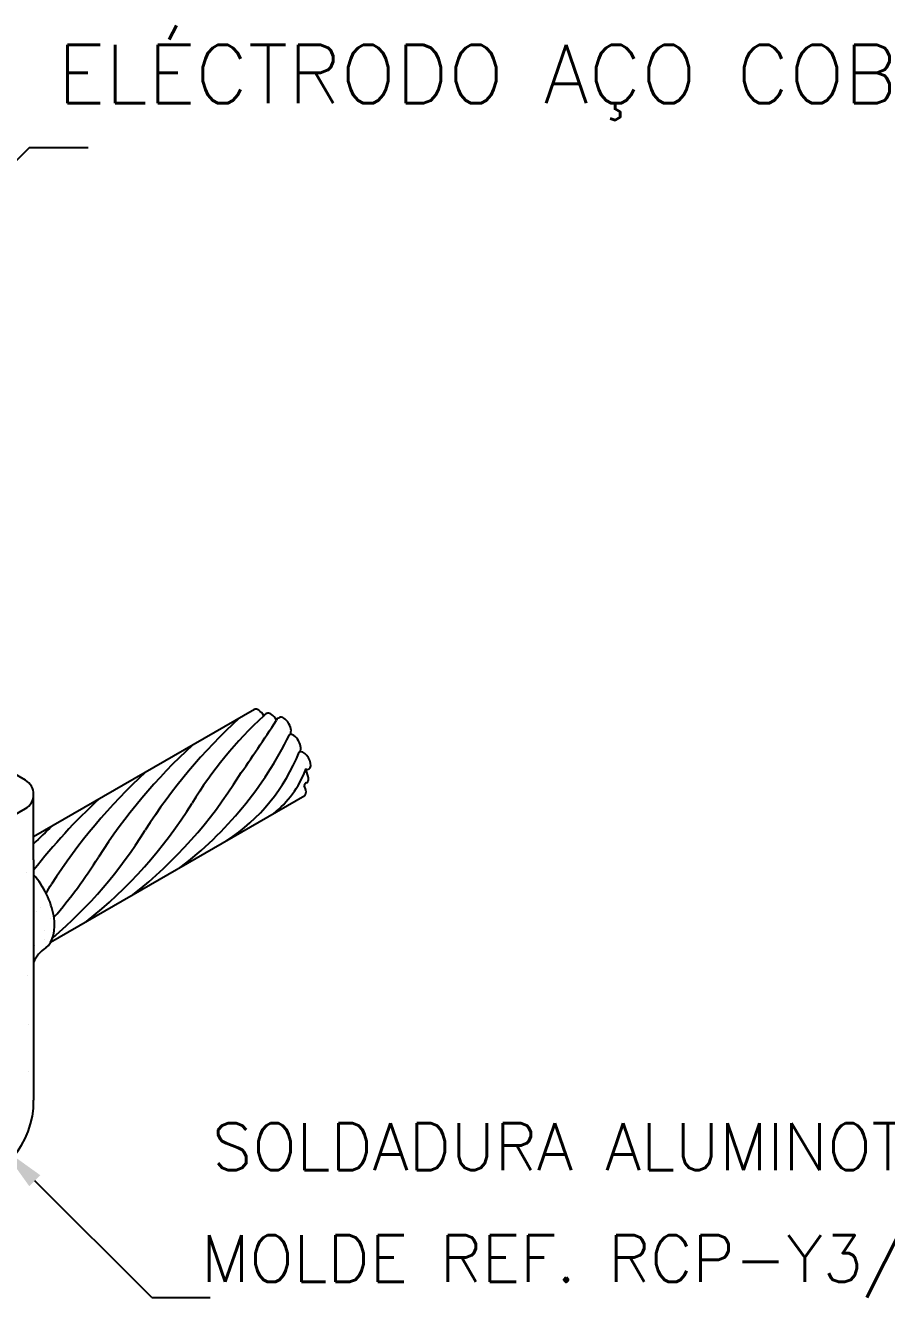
# Model space of a CAD drawing. Extents: x 5721 to 7477, y -2900 to -2449.
# Drawn here: x 5825.5 to 5862.3, y -2801.6 to -2747.2 of the extents above; entities that cross this region are included whole.
import ezdxf
from ezdxf.enums import TextEntityAlignment as Align

# ---------------------------------------------------------------- set-up
doc = ezdxf.new("R2010")
doc.units = 0
doc.header["$LTSCALE"] = 1.7
doc.header["$MEASUREMENT"] = 0
doc.layers.get('0').update_dxf_attribs({"linetype": 'CONTINUOUS'})
for name, color, linetype in [('C01', 1, 'CONTINUOUS'), ('C02', 2, 'CONTINUOUS'), ('C03', 3, 'CONTINUOUS')]:
    doc.layers.add(name, color=color, linetype=linetype)
doc.styles.add('100CL', font='romans.shx', dxfattribs={"height": 2.5})
doc.styles.add('80CL', font='romans.shx', dxfattribs={"height": 2})
doc.styles.get("Standard").update_dxf_attribs({"font": 'romans.shx'})

msp = doc.modelspace()

# ---------------------------------------------------------------- linework, layer by layer
at = {"layer": 'C01'}
for centre, radius, start, end in [((5847.835, -2789.826), 17.873, 132.8361, 148.3691), ((5851.299, -2794.885), 24.578, 132.6958, 147.3042), ((5772.889, -2735.886), 75.466, 324.88336, 327.06829), ((5822.372, -2770.447), 16.057, 307.3205, 333.796), ((5849.298, -2796.041), 24.578, 132.6958, 147.3042), ((5829.67, -2775.286), 8.099, 303.2311, 338.3699), ((5847.296, -2797.196), 24.578, 132.6958, 147.3042), ((5847.296, -2797.196), 24.578, 132.6958, 147.3042), ((5817.773, -2768.856), 19.819, 308.4803, 328.2103), ((5833.191, -2777.335), 4.611, 309.2695, 338.1592), ((5845.295, -2798.352), 24.578, 132.6958, 142.3222), ((5815.771, -2770.012), 19.819, 308.4803, 328.2103), ((5843.293, -2799.507), 24.578, 132.6958, 135.237), ((5813.77, -2771.168), 19.819, 310.5794, 328.2103), ((5811.768, -2772.323), 19.819, 318.9335, 328.2103), ((5809.766, -2773.479), 19.819, 326.9207, 328.2103)]:
    msp.add_arc(centre, radius, start, end, dxfattribs=at)
at = {"layer": 'C02'}
for p, q in [((5825.671, -2752.4), (5820.671, -2757.4)), ((5825.671, -2752.4), (5828.171, -2752.4)), ((5825.492, -2779.48), (5820.02, -2776.32)), ((5835.284, -2776.446), (5825.842, -2781.897)), ((5825.842, -2782.876), (5825.842, -2780.086)), ((5837.433, -2780.141), (5826.563, -2786.417)), ((5822.296, -2782.537), (5825.492, -2780.692)), ((5825.842, -2782.876), (5825.842, -2793.176)), ((5825.525, -2783.421), (5825.525, -2783.421)), ((5825.965, -2785.085), (5825.965, -2785.085)), ((5826.142, -2784.923), (5826.142, -2784.923)), ((5826.548, -2785.388), (5826.548, -2785.388)), ((5825.823, -2785.848), (5825.823, -2785.848)), ((5826.322, -2785.914), (5826.322, -2785.914)), ((5826.293, -2786.29), (5826.293, -2786.29)), ((5825.89, -2786.547), (5825.89, -2786.547)), ((5825.578, -2787.853), (5825.578, -2787.853)), ((5825.63, -2789.951), (5825.63, -2789.951)), ((5825.63, -2791.943), (5825.63, -2791.943)), ((5830.892, -2801.617), (5825.892, -2796.617)), ((5830.892, -2801.617), (5833.392, -2801.617))]:
    msp.add_line(p, q, dxfattribs=at)
for centre, radius, start, end in [((5835.866, -2776.818), 0.208, 106.2971, 151.824), ((5836.43, -2776.996), 0.218, 111.6636, 157.3452), ((5837.498, -2779.023), 0.0391, 130.6859, 225.5671), ((5825.142, -2780.086), 0.7, 300, 60), ((5837.531, -2779.703), 0.118, 105.7512, 178.4989), ((5826.987, -2787.712), 1.225, 120.2965, 159.1471), ((5822.182, -2793.221), 3.661, 193.6166, 0.7094)]:
    msp.add_arc(centre, radius, start, end, dxfattribs=at)
for centre, major_axis, ratio, start_param, end_param in [((5835.49, -2776.822), (-0.214, 0.371), 0.509483, 4.692989, 6.283185), ((5836.022, -2776.99), (-0.214, 0.371), 0.509483, 4.628823, 6.283185), ((5836.564, -2777.165), (-0.214, 0.371), 0.509483, 3.141593, 6.283185), ((5836.988, -2777.904), (-0.21, 0.367), 0.512264, 3.141593, 6.283185), ((5837.408, -2778.633), (-0.21, 0.361), 0.525888, 2.537075, 6.283185), ((5837.31, -2779.206), (-0.214, 0.371), 0.509483, 2.995814, 4.839163), ((5837.205, -2779.777), (-0.214, 0.371), 0.509483, 3.141593, 4.621658), ((5825.14, -2784.771), (-1.128, 1.953), 0.5774, 3.235909, 5.044874)]:
    msp.add_ellipse(centre, major_axis=major_axis, ratio=ratio, start_param=start_param, end_param=end_param, dxfattribs=at)
msp.add_solid([(5825.655, -2796.853), (5826.128, -2796.382), (5824.479, -2795.198)], dxfattribs=at)

# ---------------------------------------------------------------- texts
at = {"color": 3, "insert": (5826.867, -2748.005), "char_height": 2.5, "width": 110.75, "attachment_point": 1}
msp.add_mtext('ELÉCTRODO AÇO COBREADO 250u REF. 4001D/QEnergia', dxfattribs=at)
at = {"layer": 'C03', "style": '80CL'}
msp.add_text('SOLDADURA ALUMINOTÉRMICA ', height=2, dxfattribs=at).set_placement((5833.481, -2795.158), align=Align.MIDDLE_LEFT)
at = {"layer": 'C03', "style": '100CL'}
msp.add_text('MOLDE REF. RCP-Y3/QEnergia', height=2.00041, dxfattribs=at).set_placement((5833.011, -2800.95))

doc.saveas('drawing.dxf')
